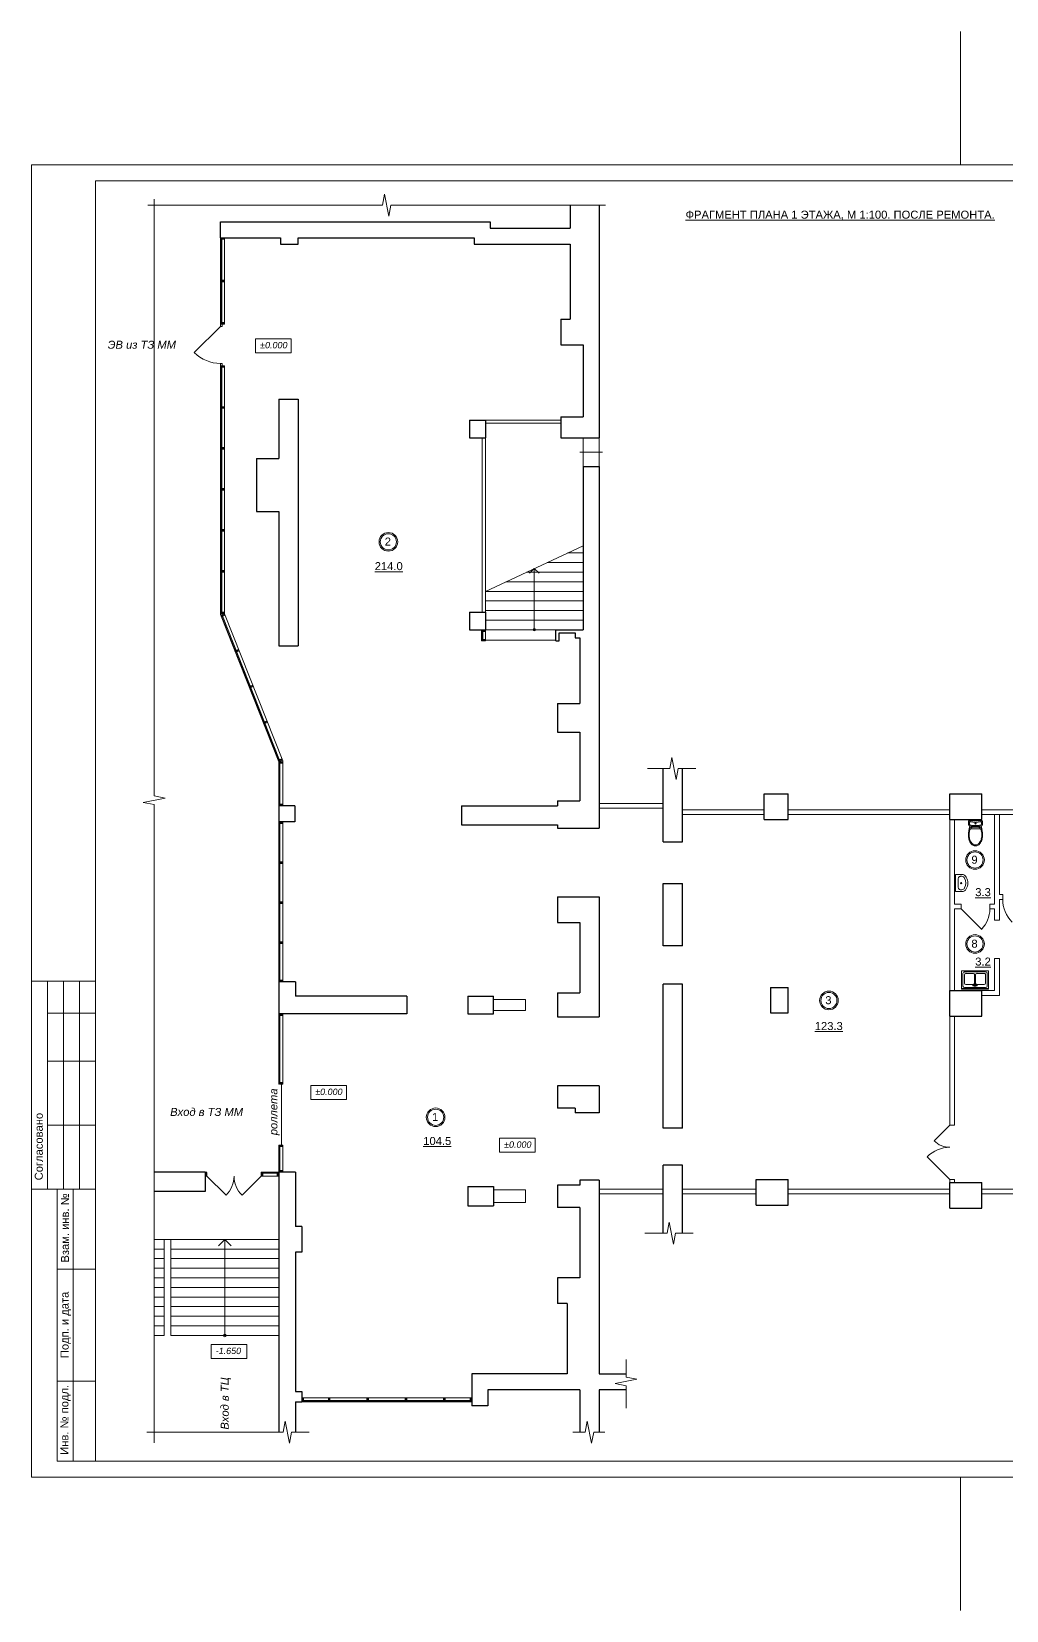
# Model space of a CAD drawing. Header units: metres. Extents: x 0 to 58, y -4.2 to 45.2.
# Drawn here: x 0 to 30.44, y -4.17 to 45.17 of the extents above; entities that cross this region are included whole.
import ezdxf
from ezdxf.enums import TextEntityAlignment as Align

# ---------------------------------------------------------------- set-up
doc = ezdxf.new("R2010")
doc.units = ezdxf.units.M
doc.header["$MEASUREMENT"] = 0
doc.linetypes.add('DGN Style 3', pattern=[20.175985, 14.411418, -5.764567])
doc.styles.get("Standard").update_dxf_attribs({"font": 'isocpeui.ttf', "width": 0.8})
doc.styles.add('Style-Arial', font='arial.ttf')
doc.styles.add('Style-Arial IF', font='ariali.ttf')

# ---------------------------------------------------------------- blocks, each defined once
blk = doc.blocks.new('*U221')
at = {"color": 7, "linetype": 'Continuous', "lineweight": 13}
blk.add_line((0, 0.06), (0, -0.06), dxfattribs=at)
at = {"color": 7, "linetype": 'Continuous', "lineweight": 13, "flags": 128}
for points in [[(-0.025, 0.06), (0.025, 0.06), (0.025, -0.01), (-0.025, -0.01), (-0.025, 0.06)], [(-0.025, -0.05), (0.025, -0.05), (0.025, -0.06), (-0.025, -0.06), (-0.025, -0.05)]]:
    blk.add_lwpolyline(points, close=True, dxfattribs=at)
for points in [[(-0.015, -0.025), (-0.025, -0.025), (-0.025, -0.01), (0.025, -0.01), (0.025, -0.025), (0.015, -0.025)], [(0.015, -0.025), (0.015, -0.05), (-0.015, -0.05), (-0.015, -0.025)]]:
    blk.add_lwpolyline(points, dxfattribs=at)
blk = doc.blocks.new('*U293')
at = {"color": 7, "linetype": 'Continuous', "lineweight": 0}
for p, q in [((0.013, 20.5), (0.013, 24.667)), ((0.013, -24.667), (0.013, -20.5))]:
    blk.add_line(p, q, dxfattribs=at)
at = {"color": 7, "linetype": 'Continuous', "lineweight": 13}
for p, q in [((-26.987, 20), (0.013, 20)), ((-26.987, 20), (-26.987, -20)), ((0.013, 20), (28.513, 20)), ((-28.987, -5), (-26.987, -5)), ((-28.987, -5), (-28.987, -11.5)), ((-28.487, -5), (-28.487, -11.5)), ((-27.987, -5), (-27.987, -11.5)), ((-27.487, -5), (-27.487, -11.5)), ((-28.487, -6), (-26.987, -6)), ((-28.487, -7.5), (-26.987, -7.5)), ((-28.487, -9.5), (-26.987, -9.5)), ((-28.987, -11.5), (-26.987, -11.5)), ((-28.187, -11.5), (-26.987, -11.5)), ((-27.687, -20), (-27.687, -11.5)), ((-28.187, -14), (-26.987, -14)), ((-28.187, -17.5), (-26.987, -17.5)), ((-27.426, -20), (0.013, -20)), ((0.013, -20), (28.513, -20))]:
    blk.add_line(p, q, dxfattribs=at)
at = {"color": 7, "linetype": 'Continuous', "lineweight": 0, "flags": 128}
blk.add_lwpolyline([(29.013, 20.5), (-28.987, 20.5), (-28.987, -20.5), (29.013, -20.5), (29.013, 20.5)], close=True, dxfattribs=at)
at = {"color": 7, "linetype": 'Continuous', "lineweight": 13, "flags": 128}
blk.add_lwpolyline([(-26.987, -20), (-28.187, -20), (-28.187, -11.5)], dxfattribs=at)
at = {"color": 7, "linetype": 'Continuous', "lineweight": 0, "style": 'Style-Arial'}
for s, p in [('Согласовано', (-28.763, -10.173)), ('Взам. инв. №', (-27.945, -12.716)), ('Подп. и дата', (-27.957, -15.745)), ('Инв. № подл.', (-27.962, -18.713))]:
    blk.add_text(s, height=0.25002, rotation=90, dxfattribs=at).set_placement(p, align=Align.MIDDLE_CENTER)
blk = doc.blocks.new('*U228')
at = {"color": 7, "linetype": 'Continuous', "lineweight": 13}
for radius in [0.291, 0.252]:
    blk.add_circle((0, 0), radius, dxfattribs=at)
at = {"color": 7, "linetype": 'Continuous', "lineweight": 13, "style": 'Style-Arial'}
blk.add_text('1', height=0.25, dxfattribs=at).set_placement((-0.113, 0.133), align=Align.TOP_LEFT)
blk = doc.blocks.new('*U229')
at = {"color": 7, "linetype": 'Continuous', "lineweight": 13}
for radius in [0.291, 0.252]:
    blk.add_circle((0, 0), radius, dxfattribs=at)
at = {"color": 7, "linetype": 'Continuous', "lineweight": 13, "style": 'Style-Arial'}
blk.add_text('2', height=0.25, dxfattribs=at).set_placement((-0.113, 0.133), align=Align.TOP_LEFT)
blk = doc.blocks.new('*U230')
at = {"color": 7, "linetype": 'Continuous', "lineweight": 13}
for radius in [0.291, 0.252]:
    blk.add_circle((0, 0), radius, dxfattribs=at)
at = {"color": 7, "linetype": 'Continuous', "lineweight": 13, "style": 'Style-Arial'}
blk.add_text('3', height=0.25, dxfattribs=at).set_placement((-0.113, 0.133), align=Align.TOP_LEFT)
blk = doc.blocks.new('*U235')
at = {"color": 7, "linetype": 'Continuous', "lineweight": 13}
for radius in [0.291, 0.252]:
    blk.add_circle((0, 0), radius, dxfattribs=at)
at = {"color": 7, "linetype": 'Continuous', "lineweight": 13, "style": 'Style-Arial'}
blk.add_text('8', height=0.25, dxfattribs=at).set_placement((-0.113, 0.133), align=Align.TOP_LEFT)
blk = doc.blocks.new('*U236')
at = {"color": 7, "linetype": 'Continuous', "lineweight": 13}
for radius in [0.291, 0.252]:
    blk.add_circle((0, 0), radius, dxfattribs=at)
at = {"color": 7, "linetype": 'Continuous', "lineweight": 13, "style": 'Style-Arial'}
blk.add_text('9', height=0.25, dxfattribs=at).set_placement((-0.113, 0.133), align=Align.TOP_LEFT)
blk = doc.blocks.new('SINK10_1')
at = {"color": 252, "linetype": 'Continuous', "lineweight": 13}
for p, q in [((-23, 0), (-23, -16.8)), ((23, 0), (-23, 0)), ((-17.9, -12.3), (-18, -13.4)), ((-18, -13.4), (-18, -16.8)), ((-17.5, -11.2), (-17.9, -12.3)), ((-16.8, -10.1), (-17.5, -11.2)), ((-15.9, -9.2), (-16.8, -10.1)), ((-14.8, -8.3), (-15.9, -9.2)), ((-13.6, -7.7), (-14.8, -8.3)), ((-12.2, -7.2), (-13.6, -7.7)), ((-10.7, -6.9), (-12.2, -7.2)), ((-9.1, -6.8), (-10.7, -6.9)), ((-9.1, -6.8), (-9.1, -6.8)), ((9.1, -6.8), (-9.1, -6.8)), ((9.1, -6.8), (9.1, -6.8)), ((10.7, -6.9), (9.1, -6.8)), ((12.2, -7.2), (10.7, -6.9)), ((13.6, -7.7), (12.2, -7.2)), ((14.8, -8.3), (13.6, -7.7)), ((15.9, -9.2), (14.8, -8.3)), ((16.8, -10.1), (15.9, -9.2)), ((17.5, -11.2), (16.8, -10.1)), ((17.9, -12.3), (17.5, -11.2)), ((18, -13.4), (17.9, -12.3)), ((18, -13.4), (18, -16.8)), ((23, 0), (23, -16.8))]:
    blk.add_line(p, q, dxfattribs=at)
for centre, radius, start, end in [((-9.1, -16.8), 13.9, 180, 241.5254), ((-9.1, -16.8), 8.89, 180, 241.5254), ((0, 0), 33, 241.5254, 298.4746), ((0, 0), 28, 241.5254, 298.4746), ((0, -15.2), 1.75, 0, 360), ((9.1, -16.8), 8.89, 298.4746, 360), ((9.1, -16.8), 13.9, 298.4746, 360)]:
    blk.add_arc(centre, radius, start, end, dxfattribs=at)
blk = doc.blocks.new('ун3_1')
at = {"color": 252, "linetype": 'Continuous', "lineweight": 13}
for p, q in [((-0.26, 0.026), (-0.26, 0.142)), ((-0.239, 0.354), (-0.212, 0.175)), ((0.234, 0), (-0.234, 0)), ((-0.221, 0.062), (-0.221, 0.126)), ((0.187, 0.299), (-0.187, 0.299)), ((-0.148, 0.232), (-0.187, 0.232)), ((0.129, 0.232), (-0.128, 0.232)), ((0.187, 0.232), (0.149, 0.232)), ((0.239, 0.354), (0.212, 0.175)), ((0.221, 0.126), (0.221, 0.062)), ((0.26, 0.142), (0.26, 0.026))]:
    blk.add_line(p, q, dxfattribs=at)
at = {"color": 252, "linetype": 'Continuous', "lineweight": 13, "extrusion": (0, 0, -1), "flags": 128}
for points in [[(0.128, 0.255), (0.128, 0.206), (0.148, 0.206), (0.148, 0.255), (0.128, 0.255)], [(-0.129, 0.255), (-0.129, 0.206), (-0.149, 0.206), (-0.149, 0.255), (-0.129, 0.255)]]:
    blk.add_lwpolyline(points, close=True, dxfattribs=at)
at = {"color": 252, "linetype": 'Continuous', "lineweight": 13, "extrusion": (0, 0, -1)}
blk.add_circle((0, 0.099), 0.0222, dxfattribs=at)
at = {"color": 252, "linetype": 'Continuous', "lineweight": 13}
for centre, radius, start, end in [((0.379, 0.517), 0.639, 165.21334, 180), ((0.192, 0.566), 0.446, 147.49221, 165.21334), ((0.34, 0.519), 0.573, 165.21334, 180), ((0.172, 0.563), 0.4, 147.49221, 165.21334), ((0.074, 0.641), 0.306, 123.02347, 147.49221), ((0.067, 0.631), 0.275, 123.02347, 147.49221), ((0, 0.755), 0.17, 90, 123.02347), ((0, 0.733), 0.153, 90, 123.02347), ((0, 0.755), 0.17, 56.97653, 90), ((0, 0.733), 0.153, 56.97653, 90), ((-0.066, 0.631), 0.275, 32.50779, 56.97653), ((-0.074, 0.641), 0.306, 32.50779, 56.97653), ((-0.172, 0.563), 0.4, 14.78666, 32.50779), ((-0.192, 0.566), 0.446, 14.78666, 32.50779), ((-0.34, 0.519), 0.573, 0, 14.78666), ((-0.379, 0.517), 0.639, 0, 14.78666), ((0.379, 0.517), 0.639, 180, 194.78666), ((-0.234, 0.142), 0.026, 106.9888, 180), ((-0.234, 0.026), 0.026, 180, 270), ((0, -0.624), 0.827, 73.0112, 106.9888), ((0.192, 0.467), 0.446, 194.78666, 211.85106), ((0.34, 0.519), 0.573, 180, 194.78666), ((-0.195, 0.126), 0.026, 104.57561, 180), ((-0.195, 0.062), 0.026, 180, 287.34204), ((0.172, 0.475), 0.4, 194.78666, 206.09469), ((0, -0.624), 0.801, 75.42439, 104.57561), ((0, -0.562), 0.628, 72.65796, 107.34204), ((-0.172, 0.475), 0.4, 333.90531, 345.21334), ((-0.192, 0.467), 0.446, 328.14894, 345.21334), ((0.195, 0.062), 0.026, 252.65796, 0), ((0.195, 0.126), 0.026, 0, 75.42439), ((-0.34, 0.519), 0.573, 345.21334, 0), ((0.234, 0.026), 0.026, 270, 0), ((-0.379, 0.517), 0.639, 345.21334, 0), ((0.234, 0.142), 0.026, 0, 73.0112)]:
    blk.add_arc(centre, radius, start, end, dxfattribs=at)
at = {"color": 252, "linetype": 'Continuous', "lineweight": 13, "extrusion": (0, 0, -1), "insert": (0.046, 0.047), "char_height": 0.013, "width": 61.84848, "attachment_point": 9, "text_direction": (1, 0, 0)}
blk.add_mtext('\\Ftxt;\\Q0;Spais Shattl', dxfattribs=at)
blk = doc.blocks.new('SINK4_1')
at = {"color": 252, "linetype": 'Continuous', "lineweight": 13}
for p, q in [((-45, 0), (45, 0)), ((-45, -60), (-45, 0)), ((45, -60), (45, 0)), ((-45, -2), (45, -2)), ((-40, -10), (-40, -52)), ((35, -5), (-35, -5)), ((-35, -20), (-35, -47)), ((-6.5, -15), (-30, -15)), ((-30, -52), (-6.5, -52)), ((-7.4, -12), (-7.5, -12.3)), ((-7.5, -12.3), (-7.5, -12.8)), ((-7.5, -12.8), (-7.4, -13.4)), ((-7.1, -11.4), (-7.4, -12)), ((-7.2, -11.9), (-7.4, -12)), ((-7.4, -13.4), (-7.3, -14)), ((-7.3, -14), (-7.1, -14.5)), ((-7, -11.9), (-7.2, -11.9)), ((-6.9, -11.3), (-7.1, -11.4)), ((-7.1, -14.5), (-6.9, -15.1)), ((-6.8, -12.1), (-7, -11.9)), ((-3, -11.2), (-6.9, -11.3)), ((-6.6, -11.3), (-6.9, -11.3)), ((-6.9, -15.1), (-6.6, -15.5)), ((-6.5, -12.5), (-6.8, -12.1)), ((-6.3, -11.6), (-6.6, -11.3)), ((-6.6, -15.5), (-6.4, -15.7)), ((-6.3, -13), (-6.5, -12.5)), ((-6.4, -15.7), (-6.2, -15.7)), ((-5.9, -16), (-6.4, -15.7)), ((-6, -12.1), (-6.3, -11.6)), ((-6.1, -13.6), (-6.3, -13)), ((-6.2, -15.7), (-6, -15.6)), ((-6, -14.2), (-6.1, -13.6)), ((-5.7, -12.7), (-6, -12.1)), ((-5.9, -14.8), (-6, -14.2)), ((-6, -15.6), (-5.9, -15.3)), ((-5.9, -15.3), (-5.9, -14.8)), ((-5.9, -16), (-5.6, -16.1)), ((-5.5, -13.5), (-5.7, -12.7)), ((-2.2, -14.1), (-5.6, -16.1)), ((-5.6, -16.1), (-5.4, -15.9)), ((-5.3, -14.2), (-5.5, -13.5)), ((-5.4, -15.9), (-5.3, -15.5)), ((-5.3, -14.9), (-5.3, -14.2)), ((-5.3, -15.5), (-5.3, -14.9)), ((-2.8, -11.3), (-3, -11.2)), ((-2.6, -11.4), (-2.8, -11.3)), ((-2.3, -10.4), (-2.7, -11.1)), ((-2.7, -11.1), (-2.7, -11.4)), ((-1.9, -11.3), (-2.6, -11.5)), ((-2.4, -11.7), (-2.6, -11.4)), ((-2.3, -12.1), (-2.4, -11.7)), ((-1.6, -9.7), (-2.3, -10.4)), ((-2.1, -12.6), (-2.3, -12.1)), ((-2.2, -14.1), (-2.1, -14)), ((-2, -13), (-2.1, -12.6)), ((-2.1, -14), (-2, -13.8)), ((-2, -13.4), (-2, -13)), ((-2, -13.8), (-2, -13.4)), ((-1.3, -13.6), (-2, -13.8)), ((-2, -13.9), (-1.6, -14.3)), ((-0.9, -9.3), (-1.6, -9.7)), ((-1.6, -14.3), (-0.9, -14.7)), ((-1.2, -11.1), (-1.5, -12)), ((-1.5, -12), (-1.2, -12.9)), ((-1.5, -47), (-1.5, -20)), ((-0.5, -10.6), (-1.2, -11.1)), ((-1.2, -12.9), (-0.8, -13.1)), ((-1.1, -32), (-0.8, -31.4)), ((-0.8, -32.6), (-1.1, -32)), ((-0.8, -11.4), (-1, -12)), ((-1, -12), (-0.8, -12.5)), ((0, -9.2), (-0.9, -9.3)), ((-0.9, -14.7), (-0.8, -14.7)), ((-0.3, -11), (-0.8, -11.4)), ((-0.7, -11.5), (-0.8, -12)), ((-0.8, -12), (-0.8, -32)), ((-0.7, -32.5), (-0.8, -32)), ((-0.3, -32.9), (-0.8, -32.6)), ((-0.8, -32.6), (-0.7, -33)), ((-0.3, -11.2), (-0.7, -11.5)), ((-0.3, -32.8), (-0.7, -32.5)), ((-0.3, -33.3), (-0.7, -33)), ((0.5, -10.6), (-0.5, -10.6)), ((0.3, -11), (-0.3, -11)), ((0.3, -11.2), (-0.3, -11.2)), ((0.3, -32.8), (-0.3, -32.8)), ((0.3, -32.9), (-0.3, -32.9)), ((0.3, -33.3), (-0.3, -33.3)), ((0.9, -9.3), (0, -9.2)), ((0.8, -11.4), (0.3, -11)), ((0.7, -11.5), (0.3, -11.2)), ((0.7, -32.5), (0.3, -32.8)), ((0.8, -32.6), (0.3, -32.9)), ((0.7, -33), (0.3, -33.3)), ((1.2, -11.1), (0.5, -10.6)), ((0.8, -12), (0.7, -11.5)), ((0.8, -32), (0.7, -32.5)), ((0.8, -32.6), (0.7, -33)), ((1, -12), (0.8, -11.4)), ((0.8, -12.5), (1, -12)), ((0.8, -12), (0.8, -32)), ((0.8, -13.1), (1.2, -12.9)), ((0.8, -14.7), (0.9, -14.7)), ((0.8, -31.4), (1.1, -32)), ((1.1, -32), (0.8, -32.6)), ((1.6, -9.7), (0.9, -9.3)), ((0.9, -14.7), (1.6, -14.3)), ((1.5, -12), (1.2, -11.1)), ((1.2, -12.9), (1.5, -12)), ((1.3, -13.6), (2, -13.8)), ((1.5, -20), (1.5, -47)), ((2.3, -10.4), (1.6, -9.7)), ((1.6, -14.3), (2, -13.9)), ((1.9, -11.3), (2.6, -11.5)), ((2.1, -12.6), (2, -13)), ((2, -13), (2, -13.4)), ((2, -13.4), (2, -13.8)), ((2, -13.8), (2.1, -14)), ((2.3, -12.1), (2.1, -12.6)), ((2.1, -14), (2.2, -14.1)), ((2.2, -14.1), (5.6, -16.1)), ((2.7, -11.1), (2.3, -10.4)), ((2.4, -11.7), (2.3, -12.1)), ((2.6, -11.4), (2.4, -11.7)), ((2.8, -11.3), (2.6, -11.4)), ((2.7, -11.4), (2.7, -11.1)), ((3, -11.2), (2.8, -11.3)), ((3, -11.2), (6.9, -11.3)), ((5.5, -13.5), (5.3, -14.2)), ((5.3, -14.2), (5.3, -14.9)), ((5.3, -14.9), (5.3, -15.5)), ((5.3, -15.5), (5.4, -15.9)), ((5.4, -15.9), (5.6, -16.1)), ((5.7, -12.7), (5.5, -13.5)), ((5.6, -16.1), (5.9, -16)), ((6, -12.1), (5.7, -12.7)), ((6, -14.2), (5.9, -14.8)), ((5.9, -14.8), (5.9, -15.3)), ((5.9, -15.3), (6, -15.6)), ((5.9, -16), (6.4, -15.7)), ((6.3, -11.6), (6, -12.1)), ((6.1, -13.6), (6, -14.2)), ((6, -15.6), (6.2, -15.7)), ((6.3, -13), (6.1, -13.6)), ((6.2, -15.7), (6.4, -15.7)), ((6.6, -11.3), (6.3, -11.6)), ((6.5, -12.5), (6.3, -13)), ((6.4, -15.7), (6.6, -15.5)), ((6.8, -12.1), (6.5, -12.5)), ((30, -15), (6.5, -15)), ((6.5, -52), (30, -52)), ((6.9, -11.3), (6.6, -11.3)), ((6.6, -15.5), (6.9, -15.1)), ((7, -11.9), (6.8, -12.1)), ((7.1, -11.4), (6.9, -11.3)), ((6.9, -15.1), (7.1, -14.5)), ((7.2, -11.9), (7, -11.9)), ((7.1, -11.4), (7.4, -12)), ((7.1, -14.5), (7.3, -14)), ((7.4, -12), (7.2, -11.9)), ((7.3, -14), (7.4, -13.4)), ((7.5, -12.3), (7.4, -12)), ((7.4, -13.4), (7.5, -12.8)), ((7.5, -12.8), (7.5, -12.3)), ((35, -47), (35, -20)), ((40, -52), (40, -10)), ((-45, -60), (45, -60)), ((-35, -57), (35, -57))]:
    blk.add_line(p, q, dxfattribs=at)
for centre, start, end in [((-35, -10), 90, 180), ((-35, -52), 180, 270), ((-30, -20), 90, 180), ((-30, -47), 180, 270), ((-6.5, -20), 0, 90), ((-6.5, -47), 270, 0), ((6.5, -20), 90, 180), ((6.5, -47), 180, 270), ((30, -20), 0, 90), ((30, -47), 270, 0), ((35, -10), 0, 90), ((35, -52), 270, 0)]:
    blk.add_arc(centre, 5, start, end, dxfattribs=at)
for p in [(-30, -52), (6.5, -52), (-35, -57)]:
    blk.add_point(p, dxfattribs=at)

msp = doc.modelspace()

# ---------------------------------------------------------------- linework, layer by layer
at = {"lineweight": 30}
for p, q in [((16.821, 39.742), (16.821, 39.026)), ((17.721, 39.742), (17.721, 32.476)), ((5.901, 38.726), (5.901, 39.226)), ((5.901, 39.226), (14.321, 39.226)), ((14.321, 39.226), (14.321, 39.026)), ((14.321, 39.026), (16.821, 39.026)), ((5.901, 38.726), (7.771, 38.726)), ((7.771, 38.726), (7.771, 38.526)), ((7.771, 38.526), (8.321, 38.526)), ((8.321, 38.526), (8.321, 38.726)), ((8.321, 38.726), (13.821, 38.726)), ((13.821, 38.726), (13.821, 38.526)), ((13.821, 38.526), (16.821, 38.526)), ((16.821, 38.526), (16.821, 36.176)), ((16.521, 36.176), (16.821, 36.176)), ((16.521, 36.176), (16.521, 35.376)), ((16.521, 35.376), (17.221, 35.376)), ((17.221, 35.376), (17.221, 33.126)), ((7.721, 33.676), (8.321, 33.676)), ((7.721, 33.676), (7.721, 31.826)), ((8.321, 33.676), (8.321, 25.976)), ((16.521, 33.126), (17.221, 33.126)), ((16.521, 33.126), (16.521, 32.476)), ((13.671, 33.026), (14.171, 33.026)), ((13.671, 33.026), (13.671, 32.476)), ((14.171, 33.026), (14.171, 32.476)), ((13.671, 32.476), (14.171, 32.476)), ((16.521, 32.476), (17.721, 32.476)), ((7.021, 31.826), (7.721, 31.826)), ((7.021, 31.826), (7.021, 30.176)), ((17.221, 31.576), (17.221, 26.476)), ((17.221, 31.576), (17.721, 31.576)), ((17.721, 31.576), (17.721, 20.276)), ((7.021, 30.176), (7.721, 30.176)), ((7.721, 30.176), (7.721, 25.976)), ((13.671, 27.026), (14.171, 27.026)), ((13.671, 27.026), (13.671, 26.476)), ((14.171, 27.026), (14.171, 26.476)), ((13.671, 26.476), (14.171, 26.476)), ((16.371, 26.476), (17.221, 26.476)), ((16.971, 26.376), (16.971, 26.226)), ((17.121, 26.226), (17.121, 24.176)), ((7.721, 25.976), (8.321, 25.976)), ((16.421, 24.176), (17.121, 24.176)), ((16.421, 24.176), (16.421, 23.276)), ((16.421, 23.276), (17.121, 23.276)), ((17.121, 23.276), (17.121, 21.126)), ((19.721, 19.851), (19.721, 22.139)), ((20.321, 19.851), (20.321, 22.139)), ((22.871, 20.551), (22.871, 21.351)), ((22.871, 21.351), (23.621, 21.351)), ((23.621, 20.551), (23.621, 21.351)), ((28.671, 20.551), (28.671, 21.351)), ((28.671, 21.351), (29.671, 21.351)), ((29.671, 20.551), (29.671, 21.351)), ((7.721, 20.976), (7.721, 20.476)), ((8.221, 20.976), (7.721, 20.976)), ((8.221, 20.976), (8.221, 20.476)), ((13.421, 20.976), (16.421, 20.976)), ((13.421, 20.976), (13.421, 20.376)), ((16.421, 21.126), (17.121, 21.126)), ((16.421, 21.126), (16.421, 20.976)), ((8.221, 20.476), (7.721, 20.476)), ((13.421, 20.376), (16.421, 20.376)), ((16.421, 20.376), (16.421, 20.276)), ((16.421, 20.276), (17.721, 20.276)), ((22.871, 20.551), (23.621, 20.551)), ((28.671, 20.551), (29.671, 20.551)), ((19.721, 16.601), (19.721, 18.551)), ((20.321, 16.601), (20.321, 18.551)), ((16.421, 18.126), (17.721, 18.126)), ((16.421, 18.126), (16.421, 17.326)), ((17.721, 18.126), (17.721, 14.376)), ((16.421, 17.326), (17.121, 17.326)), ((17.121, 17.326), (17.121, 15.126)), ((20.321, 16.601), (19.721, 16.601)), ((8.241, 15.476), (7.721, 15.476)), ((7.721, 15.476), (7.721, 14.476)), ((8.241, 15.476), (8.241, 15.026)), ((20.321, 15.401), (19.721, 15.401)), ((19.721, 10.901), (19.721, 15.401)), ((20.321, 10.901), (20.321, 15.401)), ((23.071, 15.301), (23.621, 15.301)), ((23.071, 15.301), (23.071, 14.501)), ((23.621, 14.501), (23.621, 15.301)), ((11.721, 15.026), (8.241, 15.026)), ((11.721, 15.026), (11.721, 14.476)), ((13.621, 15.026), (14.421, 15.026)), ((13.621, 15.026), (13.621, 14.476)), ((16.421, 15.126), (17.121, 15.126)), ((16.421, 15.126), (16.421, 14.476)), ((28.671, 14.401), (28.671, 15.201)), ((28.671, 15.201), (29.671, 15.201)), ((29.671, 14.401), (29.671, 15.201)), ((11.721, 14.476), (7.721, 14.476)), ((13.621, 14.476), (14.421, 14.476)), ((16.421, 14.476), (16.421, 14.376)), ((16.421, 14.376), (17.721, 14.376)), ((23.071, 14.501), (23.621, 14.501)), ((28.671, 14.401), (29.671, 14.401)), ((16.421, 12.226), (16.421, 11.526)), ((17.721, 12.226), (16.421, 12.226)), ((17.721, 12.226), (17.721, 11.376)), ((16.971, 11.526), (16.421, 11.526)), ((16.971, 11.526), (16.971, 11.376)), ((17.121, 11.376), (16.971, 11.376)), ((20.321, 10.901), (19.721, 10.901)), ((8.241, 9.526), (7.721, 9.526)), ((7.721, 9.526), (7.721, 1.4)), ((8.241, 9.526), (8.241, 7.826)), ((19.721, 7.624), (19.721, 9.751)), ((20.321, 9.751), (19.721, 9.751)), ((20.321, 7.624), (20.321, 9.751)), ((13.621, 9.076), (13.621, 8.476)), ((13.621, 9.076), (14.421, 9.076)), ((14.421, 9.076), (14.421, 8.476)), ((17.121, 9.126), (16.421, 9.126)), ((16.421, 9.126), (16.421, 8.426)), ((17.121, 9.276), (17.121, 9.126)), ((17.721, 9.276), (17.721, 3.226)), ((22.621, 9.301), (23.621, 9.301)), ((22.621, 8.501), (22.621, 9.301)), ((23.621, 8.501), (23.621, 9.301)), ((28.671, 9.201), (29.671, 9.201)), ((28.671, 8.401), (28.671, 9.201)), ((29.671, 8.401), (29.671, 9.201)), ((13.621, 8.476), (14.421, 8.476)), ((17.121, 8.426), (16.421, 8.426)), ((17.121, 8.426), (17.121, 6.226)), ((22.621, 8.501), (23.621, 8.501)), ((28.671, 8.401), (29.671, 8.401)), ((8.441, 7.826), (8.241, 7.826)), ((8.441, 7.826), (8.441, 7.026)), ((8.441, 7.026), (8.241, 7.026)), ((8.241, 7.026), (8.241, 2.676)), ((17.121, 6.226), (16.421, 6.226)), ((16.721, 5.426), (16.421, 5.426)), ((16.721, 5.426), (16.721, 3.226)), ((16.721, 3.226), (13.741, 3.226)), ((13.741, 3.226), (13.741, 2.226)), ((17.721, 3.226), (18.56, 3.226)), ((14.241, 2.726), (14.241, 2.226)), ((17.121, 2.726), (14.241, 2.726)), ((18.56, 2.726), (17.721, 2.726)), ((8.241, 2.356), (8.241, 1.4)), ((8.241, 2.356), (8.441, 2.356)), ((14.241, 2.226), (13.741, 2.226))]:
    msp.add_line(p, q, dxfattribs=at)
at = {"lineweight": 0}
for p, q in [((5.901, 38.726), (5.901, 36.026)), ((6.021, 38.726), (6.021, 36.026)), ((5.901, 34.726), (5.901, 26.953)), ((6.021, 34.726), (6.021, 26.976)), ((17.121, 32.026), (17.821, 32.026)), ((14.171, 27.676), (17.221, 29.103)), ((16.736, 28.876), (17.221, 28.876)), ((15.453, 28.276), (17.221, 28.276)), ((15.546, 28.239), (15.696, 28.39)), ((15.696, 26.476), (15.696, 28.39)), ((15.846, 28.239), (15.696, 28.39)), ((16.095, 28.576), (17.221, 28.576)), ((14.171, 27.676), (17.221, 27.676)), ((14.812, 27.976), (17.221, 27.976)), ((14.171, 27.376), (17.221, 27.376)), ((5.901, 26.953), (7.721, 22.353)), ((6.021, 26.976), (7.841, 22.376)), ((14.171, 27.076), (17.221, 27.076)), ((14.171, 26.776), (17.221, 26.776)), ((14.171, 26.476), (17.221, 26.476)), ((7.721, 20.976), (7.721, 22.353)), ((7.841, 20.976), (7.841, 22.376)), ((7.721, 20.476), (7.721, 15.476)), ((7.841, 20.476), (7.841, 15.476)), ((5.834, 7.228), (6.033, 7.426)), ((6.033, 4.426), (6.033, 7.426)), ((6.231, 7.228), (6.033, 7.426))]:
    msp.add_line(p, q, dxfattribs=at)
at = {"color": 7, "linetype": 'Continuous', "lineweight": 13}
for p, q in [((5.901, 35.956), (5.081, 35.136)), ((28.671, 15.201), (28.671, 20.551)), ((28.821, 17.901), (28.821, 20.551)), ((30.071, 17.901), (30.071, 20.701)), ((30.221, 18.201), (30.221, 20.701)), ((29.021, 17.901), (28.821, 17.901)), ((29.021, 17.751), (29.021, 17.901)), ((30.071, 17.901), (29.921, 17.901)), ((29.921, 17.751), (29.921, 17.901)), ((30.321, 18.201), (30.221, 18.201)), ((30.321, 18.051), (30.221, 18.051)), ((30.221, 17.401), (30.221, 18.051)), ((30.321, 18.051), (30.321, 18.201)), ((28.821, 15.201), (28.821, 17.751)), ((29.021, 17.751), (28.821, 17.751)), ((29.021, 17.751), (29.657, 17.115)), ((30.071, 17.751), (29.921, 17.751)), ((30.071, 17.401), (30.071, 17.751)), ((30.071, 17.401), (30.221, 17.401)), ((30.071, 15.201), (30.071, 16.201)), ((30.071, 16.201), (30.221, 16.201)), ((30.221, 15.051), (30.221, 16.201)), ((29.671, 15.201), (30.071, 15.201)), ((29.671, 15.051), (30.221, 15.051)), ((28.671, 14.401), (28.671, 11.001)), ((28.821, 14.401), (28.821, 11.001)), ((28.671, 11.001), (28.178, 10.508)), ((28.821, 11.001), (28.671, 11.001)), ((28.671, 9.301), (27.962, 10.01)), ((28.821, 9.301), (28.671, 9.301)), ((28.671, 9.301), (28.671, 9.201)), ((28.821, 9.301), (28.821, 9.201))]:
    msp.add_line(p, q, dxfattribs=at)
at = {"lineweight": 13}
for p, q in [((14.171, 33.026), (16.521, 33.026)), ((14.171, 32.926), (16.521, 32.926)), ((14.071, 32.476), (14.071, 27.026)), ((14.171, 32.476), (14.171, 27.026)), ((19.721, 21.051), (17.721, 21.051)), ((19.721, 20.901), (17.721, 20.901)), ((22.871, 20.851), (20.321, 20.851)), ((23.621, 20.851), (28.671, 20.851)), ((29.671, 20.851), (34.571, 20.851)), ((22.871, 20.701), (20.321, 20.701)), ((23.621, 20.701), (28.671, 20.701)), ((29.671, 20.701), (34.571, 20.701)), ((19.721, 9.001), (17.721, 9.001)), ((22.621, 9.001), (20.321, 9.001)), ((23.621, 9.001), (28.671, 9.001)), ((29.671, 9.001), (34.571, 9.001)), ((19.721, 8.851), (17.721, 8.851)), ((22.621, 8.851), (20.321, 8.851)), ((23.621, 8.851), (28.671, 8.851)), ((29.671, 8.851), (34.571, 8.851))]:
    msp.add_line(p, q, dxfattribs=at)
at = {"color": 7, "linetype": 'DGN Style 3', "lineweight": 13}
for p, q in [((14.171, 26.151), (16.371, 26.151)), ((7.806, 12.276), (7.806, 10.376))]:
    msp.add_line(p, q, dxfattribs=at)
at = {"color": 7, "linetype": 'Continuous', "lineweight": 30}
for p, q in [((19.721, 19.851), (20.321, 19.851)), ((19.721, 18.551), (20.321, 18.551)), ((14.421, 14.476), (14.421, 15.026)), ((17.721, 11.376), (17.121, 11.376)), ((17.721, 9.276), (17.121, 9.276))]:
    msp.add_line(p, q, dxfattribs=at)
at = {"color": 7, "linetype": 'Continuous', "lineweight": 0}
for p, q in [((7.721, 14.476), (7.721, 12.326)), ((7.841, 14.476), (7.841, 12.326)), ((7.721, 10.326), (7.721, 9.526)), ((7.841, 10.326), (7.841, 9.526))]:
    msp.add_line(p, q, dxfattribs=at)
at = {"linetype": 'Continuous', "lineweight": 30}
for p, q in [((5.421, 9.526), (3.825, 9.526)), ((5.421, 9.526), (5.421, 8.926)), ((5.421, 8.926), (3.825, 8.926)), ((17.121, 2.726), (17.121, 1.4)), ((17.721, 2.726), (17.721, 1.4))]:
    msp.add_line(p, q, dxfattribs=at)
at = {"linetype": 'Continuous', "lineweight": 13}
for p, q in [((5.471, 9.406), (6.072, 8.805)), ((7.171, 9.406), (6.57, 8.805)), ((7.721, 7.426), (3.825, 7.426)), ((4.144, 7.426), (4.144, 4.426)), ((4.344, 7.426), (4.344, 4.426)), ((4.144, 4.426), (3.825, 4.426)), ((7.721, 4.426), (4.344, 4.426))]:
    msp.add_line(p, q, dxfattribs=at)
at = {"linetype": 'Continuous', "lineweight": 0}
for p, q in [((4.144, 7.126), (3.825, 7.126)), ((7.721, 7.126), (4.344, 7.126)), ((4.144, 6.826), (3.825, 6.826)), ((4.144, 6.526), (3.825, 6.526)), ((7.721, 6.826), (4.344, 6.826)), ((7.721, 6.526), (4.344, 6.526)), ((4.144, 6.226), (3.825, 6.226)), ((4.144, 5.926), (3.825, 5.926)), ((7.721, 6.226), (4.344, 6.226)), ((7.721, 5.926), (4.344, 5.926)), ((4.144, 5.626), (3.825, 5.626)), ((7.721, 5.626), (4.344, 5.626)), ((4.144, 5.326), (3.825, 5.326)), ((4.144, 5.026), (3.825, 5.026)), ((7.721, 5.326), (4.344, 5.326)), ((7.721, 5.026), (4.344, 5.026)), ((4.144, 4.726), (3.825, 4.726)), ((7.721, 4.726), (4.344, 4.726))]:
    msp.add_line(p, q, dxfattribs=at)
at = {"lineweight": 0, "flags": 128}
for points in [[(3.626, 39.742), (10.953, 39.742), (11.019, 40.085), (11.152, 39.4), (11.218, 39.742), (17.917, 39.742)], [(3.825, 1.071), (3.825, 21.016), (3.483, 21.083), (4.167, 21.215), (3.825, 21.282), (3.825, 39.934)], [(19.23, 22.139), (19.926, 22.139), (19.993, 22.482), (20.125, 21.797), (20.192, 22.139), (20.744, 22.139)], [(19.145, 7.624), (19.841, 7.624), (19.907, 7.966), (20.04, 7.282), (20.106, 7.624), (20.659, 7.624)], [(18.56, 2.158), (18.56, 2.855), (18.218, 2.921), (18.902, 3.054), (18.56, 3.12), (18.56, 3.672)], [(3.594, 1.4), (7.852, 1.4), (7.919, 1.742), (8.052, 1.057), (8.118, 1.4), (8.67, 1.4)], [(16.902, 1.4), (17.285, 1.4), (17.352, 1.742), (17.484, 1.057), (17.551, 1.4), (17.904, 1.4)]]:
    msp.add_lwpolyline(points, dxfattribs=at)
for points in [[(5.911, 38.686), (5.936, 38.686), (5.936, 36.066), (5.911, 36.066), (5.911, 38.686)], [(5.911, 34.686), (5.936, 34.686), (5.936, 27.016), (5.911, 27.016), (5.911, 34.686)], [(17.221, 31.576), (17.721, 31.576), (17.721, 32.476), (17.221, 32.476), (17.221, 31.576)], [(5.933, 26.899), (5.957, 26.908), (7.739, 22.404), (7.716, 22.394), (5.933, 26.899)], [(14.051, 26.476), (14.171, 26.476), (14.171, 26.126), (14.051, 26.126), (14.051, 26.476)], [(14.061, 26.436), (14.086, 26.436), (14.086, 26.166), (14.061, 26.166), (14.061, 26.436)], [(7.731, 22.313), (7.756, 22.313), (7.756, 21.016), (7.731, 21.016), (7.731, 22.313)], [(7.731, 20.436), (7.756, 20.436), (7.756, 15.516), (7.731, 15.516), (7.731, 20.436)], [(13.741, 2.476), (8.441, 2.476), (8.441, 2.356), (13.741, 2.356), (13.741, 2.476)], [(8.481, 2.391), (8.481, 2.366), (13.701, 2.366), (13.701, 2.391), (8.481, 2.391)]]:
    msp.add_lwpolyline(points, close=True, dxfattribs=at)
at = {"color": 7, "linetype": 'Continuous', "lineweight": 13, "flags": 128}
for points in [[(5.901, 36.026), (5.951, 36.026), (5.951, 35.956), (5.901, 35.956), (5.901, 36.026)], [(5.901, 34.796), (5.951, 34.796), (5.951, 34.726), (5.901, 34.726), (5.901, 34.796)]]:
    msp.add_lwpolyline(points, close=True, dxfattribs=at)
at = {"color": 7, "linetype": 'Continuous', "lineweight": 0, "flags": 128}
for points in [[(6.995, 35.57), (8.108, 35.57), (8.108, 35.132), (6.995, 35.132), (6.995, 35.57)], [(7.731, 14.436), (7.756, 14.436), (7.756, 12.316), (7.731, 12.316), (7.731, 14.436)], [(8.715, 12.24), (9.828, 12.24), (9.828, 11.802), (8.715, 11.802), (8.715, 12.24)], [(14.613, 10.589), (15.726, 10.589), (15.726, 10.151), (14.613, 10.151), (14.613, 10.589)], [(7.731, 10.336), (7.756, 10.336), (7.756, 9.566), (7.731, 9.566), (7.731, 10.336)], [(14.421, 9.076), (14.421, 9.076), (14.421, 8.476), (14.421, 8.476), (14.421, 9.076)], [(5.608, 4.144), (6.721, 4.144), (6.721, 3.706), (5.608, 3.706), (5.608, 4.144)]]:
    msp.add_lwpolyline(points, close=True, dxfattribs=at)
at = {"lineweight": 30, "flags": 128}
for points in [[(16.371, 26.126), (16.371, 26.476)], [(16.471, 26.376), (16.971, 26.376)], [(16.471, 26.126), (16.471, 26.376)], [(16.971, 26.226), (17.121, 26.226)], [(16.371, 26.126), (16.471, 26.126)], [(16.421, 6.226), (16.421, 5.426)], [(8.241, 2.676), (8.441, 2.676), (8.441, 2.356)]]:
    msp.add_lwpolyline(points, dxfattribs=at)
at = {"color": 7, "linetype": 'DGN Style 3', "lineweight": 13, "flags": 128}
for points in [[(14.421, 14.926), (14.421, 14.576), (15.421, 14.576), (15.421, 14.926), (14.421, 14.926)], [(14.421, 8.976), (14.421, 8.576), (15.421, 8.576), (15.421, 8.976), (14.421, 8.976)]]:
    msp.add_lwpolyline(points, close=True, dxfattribs=at)
at = {"linetype": 'Continuous', "lineweight": 0, "flags": 128}
for points in [[(7.171, 9.526), (7.721, 9.526), (7.721, 9.406), (7.171, 9.406), (7.171, 9.526)], [(7.211, 9.516), (7.681, 9.516), (7.681, 9.491), (7.211, 9.491), (7.211, 9.516)]]:
    msp.add_lwpolyline(points, close=True, dxfattribs=at)
at = {"lineweight": 0}
for centre, radius in [((15.696, 26.476), 0.0331), ((6.033, 4.426), 0.0405)]:
    msp.add_circle(centre, radius, dxfattribs=at)
at = {"color": 7, "linetype": 'Continuous', "lineweight": 0}
for centre, radius, start, end in [((5.901, 35.956), 1.16, 225, 270), ((31.321, 18.051), 1, 180, 225), ((29.021, 17.751), 0.9, 315, 0)]:
    msp.add_arc(centre, radius, start, end, dxfattribs=at)
at = {"color": 7, "linetype": 'Continuous', "lineweight": 0, "extrusion": (0, 0, -1)}
for centre, radius, start, end in [((-28.671, 11.001), 0.697, 270, 315), ((-28.671, 9.301), 1.003, 45, 90)]:
    msp.add_arc(centre, radius, start, end, dxfattribs=at)
at = {"linetype": 'Continuous', "lineweight": 0}
for centre, start, end in [((5.471, 9.406), 315, 0), ((7.171, 9.406), 180, 225)]:
    msp.add_arc(centre, 0.85, start, end, dxfattribs=at)

# ---------------------------------------------------------------- block references
at = {"color": 7, "linetype": 'Continuous', "lineweight": 13}
for name, p in [('*U293', (28.987, 20.5)), ('*U229', (11.14, 29.223)), ('*U236', (29.458, 19.282)), ('*U235', (29.458, 16.658)), ('*U230', (24.896, 14.893)), ('*U228', (12.616, 11.242)), ('*U221', (8.466, 2.416)), ('*U221', (9.291, 2.416)), ('*U221', (10.491, 2.416))]:
    msp.add_blockref(name, p, dxfattribs=at)
for p, rotation in [((5.961, 38.701), 270), ((5.961, 37.376), 270), ((5.961, 36.051), 270), ((5.961, 34.701), 270), ((5.961, 33.421), 270), ((5.961, 32.141), 270), ((5.961, 30.861), 270), ((5.961, 29.581), 270), ((5.961, 28.301), 270), ((5.961, 27.001), 270), ((5.974, 26.931), 291.5863362491016), ((14.111, 26.451), 270), ((14.111, 26.151), 270), ((6.416, 25.815), 291.5863362491016), ((6.857, 24.699), 291.5863362491016), ((7.299, 23.584), 291.5863362491016), ((7.768, 22.399), 291.5863362491016), ((7.781, 22.328), 270), ((7.781, 21.001), 270), ((7.781, 20.451), 270), ((7.781, 19.201), 270), ((7.781, 17.951), 270), ((7.781, 16.701), 270), ((7.781, 15.501), 270), ((7.781, 14.451), 270), ((7.781, 12.301), 270), ((7.781, 10.351), 270), ((5.446, 9.466), 180), ((7.196, 9.466), 180), ((7.696, 9.466), 180), ((7.781, 9.551), 270)]:
    msp.add_blockref('*U221', p, dxfattribs=dict(at, rotation=rotation))
at = {"color": 252, "linetype": 'Continuous', "lineweight": 13, "extrusion": (0, 0, -1)}
for name, p, xscale, yscale, zscale, rotation in [('ун3_1', (-29.472, 20.509), 0.8524245347443746, 0.8524245347443746, 0.8524245347443746, 180), ('SINK10_1', (-28.848, 18.562), 0.01162790697674448, 0.01162790697674448, 0.01162790697674448, 270), ('SINK4_1', (-29.458, 15.247), 0.00944444444444438, 0.00944444444444438, 0.00944444444444438, 180)]:
    msp.add_blockref(name, p, dxfattribs=dict(at, xscale=xscale, yscale=yscale, zscale=zscale, rotation=rotation))
at = {"color": 7, "linetype": 'Continuous', "lineweight": 13, "extrusion": (0, 0, -1)}
for p in [(-11.691, 2.416), (-12.891, 2.416), (-13.716, 2.416)]:
    msp.add_blockref('*U221', p, dxfattribs=at)

# ---------------------------------------------------------------- texts
at = {"color": 7, "linetype": 'Continuous', "lineweight": 13}
for s, style, p in [('%%uФРАГМЕНТ ПЛАНА 1 ЭТАЖА, М 1:100. ПОСЛЕ РЕМОНТА.%%U', 'Style-Arial', (20.419, 39.571)), ('ЭВ из ТЗ ММ', 'Style-Arial IF', (2.377, 35.507)), ('Вход в ТЗ ММ', 'Style-Arial IF', (4.326, 11.534))]:
    msp.add_text(s, height=0.25, dxfattribs=dict(at, style=style)).set_placement(p, align=Align.TOP_LEFT)
at = {"color": 7, "linetype": 'Continuous', "lineweight": 0, "style": 'Style-Arial IF'}
for s, p in [('±0.000', (7.136, 35.469)), ('±0.000', (8.856, 12.139)), ('±0.000', (14.754, 10.488)), ('-1.650', (5.749, 4.043))]:
    msp.add_text(s, height=0.2, dxfattribs=at).set_placement(p, align=Align.TOP_LEFT)
at = {"color": 7, "linetype": 'Continuous', "lineweight": 30, "style": 'Style-Arial IF'}
msp.add_text('роллета', height=0.25, rotation=90, dxfattribs=at).set_placement((7.425, 10.681), align=Align.TOP_LEFT)
at = {"color": 7, "linetype": 'Continuous', "lineweight": 13, "style": 'Style-Arial IF'}
msp.add_text('Вход в ТЦ', height=0.25, rotation=90, dxfattribs=at).set_placement((5.905, 1.483), align=Align.TOP_LEFT)
at = {"color": 7, "linetype": 'Continuous', "lineweight": 13, "char_height": 0.25, "attachment_point": 1, "line_spacing_factor": 0.6, "style": 'Style-Arial'}
for s, insert in [('\\L214.0', (10.714, 28.589)), ('\\L3.3', (29.465, 18.402)), ('\\L3.2', (29.465, 16.233)), ('\\L123.3', (24.454, 14.218)), ('\\L104.5', (12.229, 10.626))]:
    msp.add_mtext(s, dxfattribs=dict(at, insert=insert))

doc.saveas('drawing.dxf')
